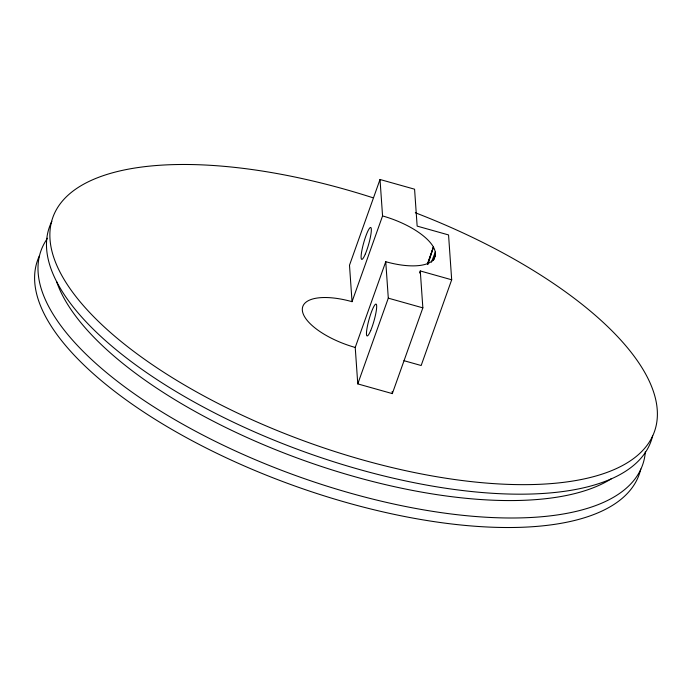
<?xml version="1.0" encoding="UTF-8"?>
<svg xmlns="http://www.w3.org/2000/svg" width="692" height="692" viewBox="0 0 692 692"><rect width="100%" height="100%" fill="white"/><g stroke="black" fill="none" stroke-linecap="round" stroke-linejoin="round"><path stroke-width="1.04" d="M427.967 264.24L433.426 247.044A53.95 21.34 19.6 0 0 382.564 215.939L380.02 179.496L414.577 189.201L417.146 226.111L448.554 234.934L451.686 279.784L421.16 365.514L403.929 360.679M427.63 264.379L433.426 247.044C435.372 250.478 436.392 254.933 434.23 258.514A53.95 21.34 19.6 0 1 385.755 261.714L355.23 347.453L357.773 383.896L392.321 393.601L422.855 307.862L420.278 270.953L451.686 279.784M433.728 259.483L435.476 254.379L433.4 260.33M380.02 179.496L349.495 265.235L352.038 301.677A53.95 21.34 19.6 0 0 302.335 310.154A53.95 21.34 19.6 0 0 355.23 347.453M352.038 301.677L382.564 215.939M357.773 383.896L388.298 298.157L385.755 261.714M419.56 272.977L420.278 270.953M427.397 263.963L433.426 247.044M435.32 252.061L431.427 262.147M388.298 298.157L422.855 307.862M392.174 391.49L392.321 393.601M415.321 212.747A319.297 126.299 19.6 0 1 589.645 477.653A319.297 126.299 19.6 0 1 75.445 295.96A319.297 126.299 19.6 0 1 372.798 197.722M652.651 435.692A319.297 126.299 19.6 0 1 307.352 452.888A319.297 126.299 19.6 0 1 51.874 221.302M645.376 451.539A319.297 126.299 19.6 0 1 298.866 476.702A319.297 126.299 19.6 0 1 47.558 238.204M640.775 469.038A319.297 126.299 19.6 0 1 296.66 486.649A319.297 126.299 19.6 0 1 39.556 255.538M611.339 478.76A308.286 121.939 19.6 0 1 305.501 461.019A308.286 121.939 19.6 0 1 56.597 281.575M365.385 253.86A16.513 2.578 -74.3 0 0 371.016 227.772A16.513 2.578 -74.3 0 0 362.279 248.54A16.513 2.578 -74.3 0 0 365.385 253.86M370.722 330.473A16.513 2.578 -74.3 0 0 376.362 304.385A16.513 2.578 -74.3 0 0 367.625 325.153A16.513 2.578 -74.3 0 0 370.722 330.473"/></g></svg>
